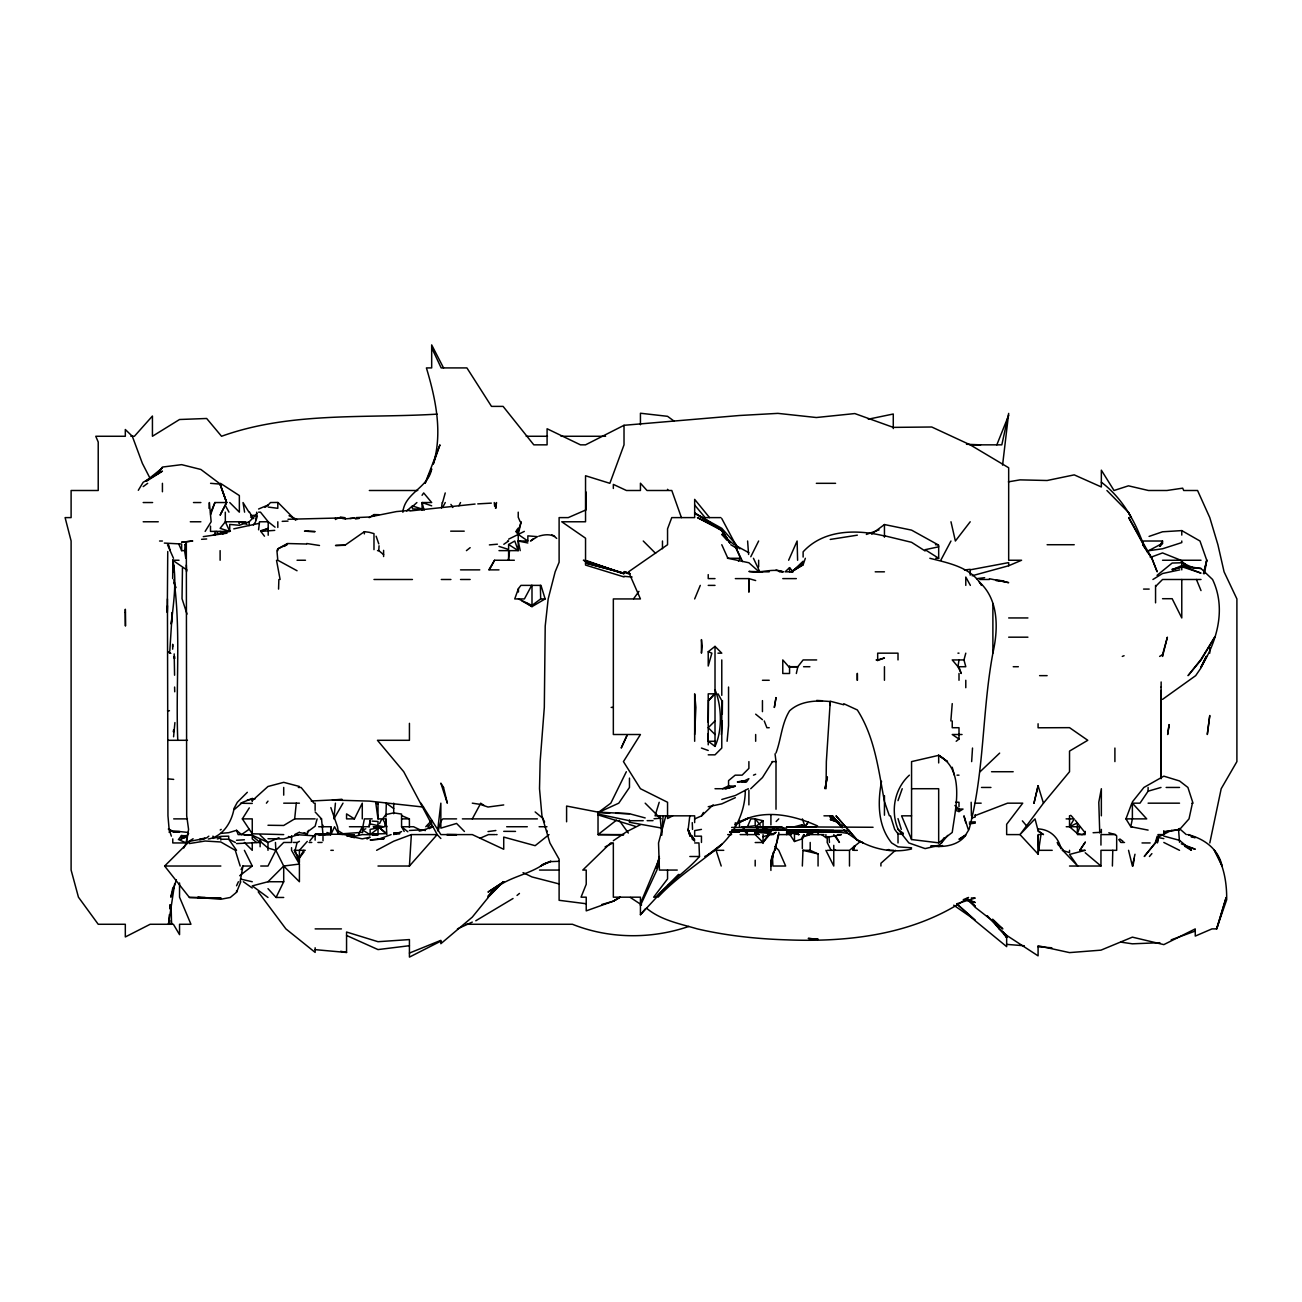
<?xml version="1.0" encoding="UTF-8"?>
<svg xmlns="http://www.w3.org/2000/svg" width="1302" height="1302" viewBox="0 0 1302 1302"><rect width="100%" height="100%" fill="white"/><g stroke="black" fill="none" stroke-linecap="round" stroke-linejoin="round"><path stroke-width="1.5" d="M167.47 605.723L167.291 612.493L167.746 551.495M1161.124 700.606L1161.026 778.563L1161.14 690.451M1161.01 748.048L1160.961 754.835L1161.091 720.95L1161.124 778.563L1161.091 768.392M1161.172 741.277L1161.124 707.393M1161.075 687.049L1161.107 714.163M1161.091 727.72L1161.124 720.95M182.459 567.932L182.036 598.708L187.016 614.105M708.223 722.35L708.5 700.606L714.505 693.836M694.666 734.507L695.886 707.393L694.666 693.836L694.666 741.277M826.038 788.719L826.347 761.605L830.22 701.859M173.573 736.786L174.907 722.577M386.873 834.598L385.848 818.877L382.625 818.877L387.036 826.737M827.307 836.568L827.193 842.459L831.067 850.32M249.105 525.634L249.187 521.777L257.226 513.541M722.301 714.163L722.431 700.606M1112.396 866.025L1112.787 850.32M385.913 816.924L386.32 803.171L393.709 808.558M214.96 535.236L215.09 531.395M278.563 589.09L278.872 579.488M330.545 834.598L330.854 826.737L318.697 826.737M745.281 790.412C745.281 817.217 728.876 844.607 704.74 856.504M174.566 675.217L174.191 653.913M802.341 866.025L802.976 850.32L810.202 850.32L818.063 853.917L818.063 866.025M692.469 836.161L692.794 839.562M362.574 832.629L362.884 826.737M721.389 734.507L722.122 720.95M383.602 554.636L378.784 550.632L379.061 545.815M183.777 848.025L186.332 842.947L188.578 829.39L186.691 815.833L186.332 543.064L185.079 544.724L184.689 551.495L185.795 558.281M169.797 651.228L172.238 612.493L171.262 624.114C173.491 602.972 177.007 581.31 172.857 560.218L174.142 571.822L172.775 560.218L179.041 560.251M378.003 866.025L409.43 866.025L411.351 834.598L437.163 834.598L440.857 838.504M971.65 761.605L972.513 748.048M208.987 508.317L209.362 502.539L211.152 521.777L205.146 531.395M1133.245 862.103L1132.984 866.025L1134.319 858.181M950.851 720.95L952.234 703.617M663.109 815.833L661.79 835.2L660.065 815.833M1002.573 465.091L1008.676 413.385L1001.824 444.845L970.202 444.845L931.744 427.007L893.27 427.382L854.812 413.564L816.338 417.519L777.88 413.369L739.406 415.501L624.016 425.298L585.542 444.845L580.464 444.845L547.084 428.749L547.084 444.845L533.804 444.845L503.093 406.387L491.489 406.387L466.913 367.913L441.166 367.913L431.678 347.764M169.39 914.59L168.511 924.274L174.68 883.619M169.911 908.796L170.253 904.923M771.842 856.211L770.914 866.025L773.648 852.289M335.428 803.171L333.898 818.877L342.996 803.171M267.984 825.256L283.706 825.468L294.675 818.877L296.286 803.171M854.079 846.381L853.656 850.32L857.351 850.32M172.775 571.269L173.443 565.052M495.802 508.317L496.469 502.539L495.509 508.317M256.738 512.158L255.599 521.777L253.385 524.983M437.618 830.676L440.857 803.171L440.857 828.137L456.579 823.45L464.44 831.473M172.678 578.609L172.775 565.101L172.775 571.822M441.508 507.975L442.159 502.539M929.856 558.281C948.719 563.131 970.901 567.151 981.643 585.379L979.348 582.075C999.041 599.701 998.292 629.322 992.889 653.051L992.889 653.165C981.952 711.592 984.621 771.94 969.046 829.39L965.791 834.728L959.004 839.269L965.791 835.217C957.572 846.088 943.462 847.439 930.93 845.991M715.905 849.767L721.21 866.025M727.102 741.277L728.55 725.702L728.55 687.049M975.214 815.589L1007.536 803.171L1022.721 803.171L1006.658 824.296L1006.658 834.598L1019.987 834.598L1038.085 854.096L1040.982 834.598L1038.085 834.598M385.278 822.815L384.708 826.737L381.356 826.737M369.182 826.737L370.142 820.472L369.182 826.737L363.535 826.737M959.004 659.935L957.979 666.722L961.25 673.492L959.004 667.112M689.8 815.833L688.188 829.39L690.011 836.161L688.009 829.39L690.678 836.161L687.895 829.39L691.248 836.161L687.895 829.992M1204.448 573.71L1206.742 560.251L1199.988 541.014L1181.777 530.598L1162.54 531.786L1149.08 536.408M770.914 870.436C770.296 858.246 776.968 845.226 778.759 834.208L778.759 832.352M240.154 881.747L242.921 866.025L252.262 866.025L244.402 850.32M775.211 850.32L778.205 834.598M362.623 828.121L364.365 818.877L372.177 818.877M827.242 777.099L824.996 788.719L827.421 777.18M881.535 781.265C877.613 802.13 877.581 825.663 891.642 842.947L898.006 846.853L911.563 847.797M853.689 846.381L852.875 850.32L855.316 845.6M172.906 887.492L170.806 897.176L176.388 879.745M796.336 673.492L797.817 666.722L803.122 659.935L816.663 659.935M1192.42 803.171L1189.019 818.877L1179.531 829.602L1163.825 831.832L1179.531 829.602L1179.531 828.463M1134.986 854.242L1132.382 866.025L1128.557 850.32M1209.802 842.947L1221.195 788.719L1236.9 761.605L1236.9 598.936L1224.075 571.822L1217.907 544.724L1209.786 517.61L1197.563 490.496L1183.713 490.496L1182.672 488.169L1166.918 490.496L1148.445 490.496L1128.46 485.825L1114.024 490.496L1101.346 470.168L1101.346 486.964L1074.231 474.872L1047.117 480.503L1020.003 479.868L1008.383 481.838M1038.085 785.773L1033.983 803.171L1038.085 785.773L1043.439 803.171L1019.987 834.598L1035.025 818.877L1038.085 830.66L1043.488 834.598L1038.085 831.197M656.289 868.125L659.349 856.504M963.968 659.935L952.234 659.935L957.979 666.722L965.791 666.722L963.968 659.935L965.791 653.165M665.843 815.833L658.535 842.947L659.414 870.062L677.252 870.062M317.118 818.877L315.133 826.184L307.272 832.043M438.221 830.725L440.857 821.025L442.924 818.877L456.579 818.877M442.582 502.539L445.235 492.937M786.62 832.548L810.202 831.669L809.388 834.598L806.703 834.598L810.202 831.262M1162.54 654.613L1167.373 637.183L1162.54 656.42L1162.54 654.613L1159.643 656.42M1157.234 836.161L1155.216 842.947L1144.263 856.504L1155.558 842.833L1158.389 836.161M770.914 861.045L773.518 852.11M659.235 862.315L656.908 870.062L640.438 905.508M508.366 560.251L509.57 550.632L518.229 550.632L518.229 531.395L521.158 521.777L518.229 534.438L508.61 539.174M659.203 802.276L655.052 815.833L694.666 815.833L694.666 822.62M256.185 519.856L257.373 516.015M789.891 834.598L794.48 841.483L802.341 838.797L803.643 834.598M656.403 868.125L659.463 858.441M776.008 752.979C781.216 739.129 781.574 723.619 789.565 710.843C800.258 700.85 816.387 700.167 830.22 701.566L830.22 705.456M177.739 739.373C175.689 687.31 180.815 634.53 174.37 582.873M210.582 514.795L214.911 502.539L226.662 502.539L220.119 484.116L210.582 483.319M898.006 800.632L902.221 788.719M659.463 858.197L640.438 903.49M521.825 600.857L531.997 606.634L545.131 598.936L540.981 585.379L520.946 585.379L518.44 588.585L514.729 598.936L524.413 598.936L531.704 585.379M299.411 832.58L307.272 833.947L308.574 830.351M378.508 826.737L378.003 828.121L373.283 826.737L378.508 826.737L385.848 833.671L370.142 834.077M1148.104 830.106L1130.771 826.737L1125.953 818.877L1131.845 803.171M802.341 838.797L803.969 834.598M205.114 897.469L197.676 897.469L220.835 899.259L230.275 897.469L236.557 892.277L240.789 881.747M996.827 444.845L1008.676 415.305M402.839 510.433L402.871 512.158C404.694 492.807 428.407 487.762 431.678 468.866L425.103 483.319L439.946 444.845L433.257 464.082C442.875 432.655 435.649 398.705 426.405 367.913L431.678 367.913L431.678 344.9L443.543 367.913M694.666 598.936L700.281 585.379M210.55 513.037L214.911 502.539M788.638 560.251L797.117 541.014L797.605 560.251M747.332 827.014L750.831 818.877L755.193 818.877L763.053 820.732L763.053 828.56L770.914 826.737L774.055 828.528M626.897 735.402L621.217 748.048L626.897 735.939M236.557 885.783L238.396 881.747M330.854 807.614L337.495 826.737L338.699 834.256L315.133 834.24L330.854 834.582L334.533 826.737L338.699 834.256L342.556 834.484M805.352 558.281L803.122 564.791L791.535 571.822L803.122 562.985L792.023 571.822L803.122 561.227M358.522 834.598L362.281 826.737L349.424 826.737M898.12 829.39L908.861 842.947L925.12 848.595L938.677 845.486L941.492 842.947L943.917 837.87M1206.531 656.42L1201.014 667.893L1195.692 675.64L1162.54 699.369M267.984 888.648L276.073 897.469L283.706 881.747L283.706 866.025L275.845 850.32L275.454 842.459M1206.14 656.42L1201.014 666.982C1217.256 641.121 1226.386 608.473 1212.569 579.488L1201.014 568.502L1181.777 565.654M379.533 823.596L381.844 818.877L378.003 818.877L375.806 803.171L378.003 803.171L378.003 818.877M626.327 771.728L610.817 803.171L598.025 812.676L609.808 813.066M291.55 835.77L291.55 842.459L283.706 842.459L275.845 850.32L267.984 866.025L260.709 866.025M458.922 505.746L460.534 502.539M354.421 818.877L346.56 813.896L346.56 818.877L354.421 818.877L362.281 803.171L362.281 818.877M750.782 556.751L758.643 541.014M241.098 869.492L242.921 866.025M694.666 818.909L701.648 815.833L703.422 812.448M940.793 560.251L950.981 541.014M233.774 808.9L237.338 802.276L247.331 792.3M514.339 560.251L494.565 560.251L488.803 569.869M472.3 818.877L480.161 804.359L488.006 807.028L503.728 804.929M494.565 560.251L489.389 569.869L498.992 569.869M442.892 506.885L445.268 502.539M138.305 490.301L143.187 482.261L162.424 471.129L146.394 481.284M1159.545 546.254L1162.54 541.014L1143.302 541.014M294.594 851.833L299.411 857.872L303.822 850.32M772.525 761.605L762.451 777.571L750.717 788.719M283.706 834.598L252.262 833.801L242.351 818.877L249.3 807.875M708.223 733.531L708.255 741.277L715.01 746.404C722.512 730.406 721.813 706.172 715.01 689.718M802.341 818.877L805.075 826.737L808.151 822.034M1079.814 850.32L1085.233 842.215L1079.814 850.32L1085.233 850.32L1069.528 854.438L1077.682 866.025L1062.676 850.32M1148.104 787.45L1148.104 791.193L1139.999 803.171L1132.382 803.171L1132.382 818.877L1130.771 826.737L1132.382 826.737M805.075 826.737L808.151 822.246M422.06 495.297L423.687 492.937L431.678 502.539L422.06 502.539L422.06 510.238M746.518 781.949L748.894 778.661L742.107 781.949M633.618 598.708L638.957 591.368M738.446 561.113L740.529 558.281L735.337 546.498L742.612 561.601M947.758 835.412L941.492 842.947M186.609 836.161L188.644 833.459M382.625 818.877L385.848 814.596L393.709 812.871L401.569 814.075L401.569 826.737L404.19 831.457M178.358 839.676L181.548 835.51L187.439 836.144M909.382 775.162C894.523 788.67 890.405 810.837 898.006 829.13M516.568 530.321L518.229 528.14M970.202 521.777L955.375 541.014L950.981 521.777M266.405 803.171L267.984 801.137M299.411 857.872L304.115 851.833M694.666 842.947L698.962 842.947L699.483 856.504C686.61 871.477 669.13 882.072 656.127 897.176L678.928 874.342L667.552 885.751M1160.082 546.384L1162.54 543.308L1162.54 541.014M1132.382 801.886L1143.905 787.45L1163.825 776.155L1179.531 780.956L1187.912 787.45L1193.006 803.171L1191.948 803.171M157.444 474.042L162.424 467.06L181.645 464.651L200.882 469.469L219.322 483.319M488.234 897.469L472.3 917.113L440.857 943.69L440.857 940.353L409.43 953.064M309.811 840.88L314.954 834.598L330.854 834.029M1043.439 803.171L1069.528 771.728L1069.528 751.091L1087.772 740.301L1069.528 727.655L1038.085 727.785L1038.085 723.766M640.438 914.655L645.353 908.829M1149.438 856.504L1151.896 853.607M859.222 842.459L849.49 850.32L849.49 866.025M409.43 866.025L437.163 834.598L403.734 771.728L377.466 740.301L409.43 740.301L409.43 723.326M878.166 659.935L876.148 659.935L877.678 660.505L884.449 657.982L877.678 659.935M425.787 826.737L431.808 820.293M708.5 700.606L715.01 693.836L708.223 693.836L708.223 744.842M488.006 897.469L503.304 881.747L488.006 896.394C501.205 877.564 525.211 876.848 543.015 864.626L540.59 866.025L550.876 861.208L543.015 864.284L550.876 861.615L558.737 861.322M197.676 897.469L220.835 898.071L189.408 897.469L164.638 866.025L189.408 841.352L205.114 838.423L199.873 839.936M267.984 897.469L252.262 885.881L267.984 881.747L283.706 866.025L299.411 864.056L299.411 881.747L283.706 866.025M715.01 720.95L708.223 727.72L715.01 734.507M776.155 821.497L778.759 818.877M1157.039 575.354L1172.158 563.05L1181.777 562.757L1194.015 568.095M1155.671 586.356L1162.54 579.488L1201.014 579.488M788.768 666.722L797.817 666.722L788.768 666.722L782.779 659.935L782.779 673.492L789.565 673.492L789.565 665.94M252.262 800.681L267.984 786.489L283.706 782.339L299.411 786.473M701.648 815.833L713.154 804.831M980.097 771.728L999.659 753.109M427.853 826.737L431.711 823.092M658.08 897.176C677.04 876.718 700.915 862.363 721.78 844.282L708.223 854.6M789.565 567.639L785.122 571.822L793.13 571.822L789.565 567.639L789.565 571.822M412.441 506.576L416.9 502.539M895.418 850.32L880.917 863.275L880.917 866.025M776.09 832.206L773.404 834.598L768.261 834.598L763.053 842.459L755.193 842.54M406.68 510.921L412.441 505.941L422.06 509.049M517.024 895.451L519.449 893.432M806.703 834.598L810.202 831.685M533.299 538.768L530.516 541.014L537.466 536.652L527.847 535.854L527.847 541.014L518.229 541.014L520.214 550.632M758.106 829.211L755.632 826.737L763.053 820.732M249.121 829.276L241.505 834.598L238.152 834.598L236.557 830.318L228.696 832.678L220.835 833.378M369.182 517.659L373.983 514.599L378.784 514.681M146.149 480.943L162.424 467.874M549.005 834.598L535.155 845.682L503.728 837.088L503.728 849.262L472.3 834.598L440.857 834.598L420.953 803.171M466.425 550.632L470.152 547.654M708.223 651.749L711.868 653.165L708.223 666.022L708.223 651.749L715.01 646.394L721.78 653.165L717.955 653.165M208.841 836.161L206.66 837.886L199.89 839.074M956.189 741.277L959.004 739.064L959.004 727.72L952.234 727.72L952.234 720.95M616.578 820.097L598.025 834.598L598.025 812.122L566.598 806.052L566.598 821.79M239.698 875.725L252.262 866.025M378.003 828.577L370.142 834.598L370.142 829.423L383.211 826.737L370.142 823.922M938.677 842.833L952.234 832.434C955.489 807.94 965.335 769.97 938.677 755.355L911.563 761.605L911.563 839.53L938.677 842.833L938.677 788.719L911.563 788.719M802.341 848.562L802.341 837.17L804.62 835.461M373.983 549.656L373.983 533.625L369.182 532.29L364.365 531.672L345.128 545.131L335.509 545.489L345.128 545.278M545.131 598.936L540.672 598.936L531.997 605.397L518.44 598.936M871.689 534.032L884.449 524.543L911.563 530.126L938.677 545.147L938.677 558.281L935.764 558.281M143.187 486.606L147.663 483.319M264.99 507.389L268.196 505.046M503.809 544.285L508.61 541.014L507.552 541.014M613.34 840.718L626.897 831.555L640.438 824.703M513.037 898.494L475.783 920.774M284.227 546.417L287.433 544.301L277.814 548.907L276.919 550.632L277.814 560.251L297.051 570.748M376.62 850.32L393.709 841.222L411.351 834.598M955.619 810.316L959.004 811.585L963.024 809.063L955.619 809.063M1152.921 579.488L1162.54 573.515L1179.758 569.869M193.103 838.748L186.332 842.947L172.775 842.947L172.775 838.862M601.719 904.532L613.34 901.196L619.915 897.176L613.34 901.179L586.226 910.863L586.226 897.176L581.034 897.176L586.226 884.286L586.226 870.062L582.775 870.062L610.687 842.947L613.34 842.947L613.34 897.176L640.438 897.176L640.438 914.769L656.696 897.176L653.669 897.176L667.552 878.915L667.552 870.062M297.474 842.459L299.411 841.304M367.001 839.009L370.142 837.17L362.281 838.862L346.56 835.624L354.421 837.691M220.217 829.976L221.21 829.39M790.949 571.822L803.122 564.791M613.34 901.196L620.37 897.176M508.61 544.513L514.762 541.014L518.229 550.632L508.61 544.513L508.61 549.477L498.992 546.401M425.152 829.813L432.134 825.907M1171.767 830.237L1159.106 836.6M278.986 837.691L267.984 842.459L252.262 835.2L244.402 834.794L248.34 835.379M1085.233 831.392L1085.233 832.922L1082.125 834.598L1077.372 833.557L1069.528 826.737L1069.528 815.687M186.332 836.389L179.546 840.018L186.332 842.947L186.983 836.161M1146.802 551.657L1162.54 543.308M672.711 815.833L667.552 818.535L667.552 802.276L640.438 788.719L623.446 761.605L640.438 734.507L613.34 734.507L613.34 598.936L640.438 598.936L628.54 571.822L667.552 544.724L667.552 528.824L671.767 517.61L694.666 517.61L694.666 499.366L709.541 517.61M748.324 788.719L735.337 795.506L721.78 799.477M251.205 798.972L242.677 802.276L233.774 810.007C231.024 823.255 222.512 836.421 208.353 839.041M294.691 834.598L299.411 832.19M440.857 941.134L409.43 957.1L409.43 939.572L378.003 941.704L346.56 932.02L346.56 952.478L315.133 949.646M518.229 531.395L515.722 531.395L518.229 534.438L524.332 531.395M429.074 828.674L433.013 826.737M605.088 846.886L612.054 843.468M249.187 521.777L239.356 525.276L229.738 524.446L229.738 531.395L210.501 531.395L210.501 526.106M735.337 797.67L721.78 803.855L708.223 806.735M735.337 824.296L748.894 817.981L735.337 824.28C760.97 808.135 791.616 814.303 817.575 825.956M722.496 788.719L728.55 785.936L735.337 786.196L725.719 788.719L715.01 788.719M457.441 928.896L472.3 922.093M598.025 812.676L618.775 803.171L629.468 787.45L629.468 778.108M886.955 850.32L888.778 849.506M480.161 838.195L488.429 834.598L494.972 834.598M770.914 834.598L775.618 832.564M972.138 575.761L1008.676 565.752L1021.582 560.251L1008.676 560.251L1008.676 467.76L970.202 444.845M258.577 509.017L268.196 504.981L270.49 502.539L277.814 502.442L277.814 508.317L268.196 507.064M963.252 899.682L968.558 897.469C915.615 934.494 849.636 942.371 786.62 939.849C756.592 938.888 726.614 935.715 697.335 928.896C679.709 923.704 660.846 920.27 646.427 908.112M753.467 775.162L755.665 774.251M168.967 832.092L172.108 830.839M264.501 536.196L260.791 531.395L268.196 528.433L260.514 530.809M1122.291 656.42L1124.082 655.72M1150.301 557.451L1162.54 552.927L1180.849 560.251L1181.777 562.757L1186.578 566.158M391.105 834.598L378.003 839.448L370.142 839.92L383.895 838.618M1171.214 939.849L1195.252 931.06M866.367 534.438L879.029 529.881M274.722 530.37L260.791 531.395M362.281 829.96L365.781 828.804M763.053 836.779L769.677 834.598L763.053 842.459L755.193 834.598L740.154 834.598M802.341 837.17L810.202 834.598L823.954 834.598M971.52 818.112L975.214 817.005L975.214 814.596M335.509 519.042L340.327 517.626M217.336 838.96L220.835 837.935M298.663 834.598L283.706 838.927L267.984 838.732M1148.104 791.193L1160.993 787.45M688.856 926.422C651.407 939.263 609.303 939.019 572.441 924.274L466.149 924.274M393.709 834.598L401.569 831.62M976.614 578.674L984.637 577.697M725.719 788.719L735.337 786.196M938.677 846.56L942.55 845.519M538.768 536.212C544.578 534.422 552.146 533.478 556.703 538.426M233.774 528.856L258.952 523.388M794.48 826.737L802.341 824.687L803.952 826.737M419.26 831.115L425.152 829.667L409.43 830.464M203.275 536.636L226.987 533.185M354.421 836.34L362.281 834.598L370.142 834.745M1172.158 569.186L1181.777 567.07L1172.158 569.869L1181.777 565.573L1201.014 573.14L1181.777 566.695L1201.014 568.502M938.677 546.807L925.12 549.688L938.677 558.281M868.271 419.195L893.27 414.003L893.27 428.586M821.611 834.598L825.907 837.593L841.369 834.598L837.577 834.598M319.055 835.363L322.994 834.663M701.452 829.39L694.666 830.595L694.666 836.161L701.452 836.161L701.452 842.459M911.563 848.969C887.834 854.796 861.452 846.235 843.777 829.683M930.93 846.3L938.677 845.486M830.22 539.435L857.334 535.171M355.413 518.961L359.189 518.424M236.557 843.582L260.123 842.459L252.262 836.063L252.262 838.944L256.461 842.459M1147.16 550.925L1162.54 548.777L1181.777 542.592L1181.777 541.014M410 510.954L475.067 504.053M488.006 831.571L495.867 830.513M747.332 826.737L755.193 825.712L755.193 818.877L760.254 825.175M247.331 799.851L255.078 798.858M409.43 945.708L378.003 949.581L346.56 935.471M969.323 823.84L975.214 823.141L975.214 821.822L969.323 822.132M964.44 569.983L970.202 569.316M783.462 571.822C772.216 567.753 760.482 573.775 748.894 571.432L762.451 571.822M213.43 534.764L230.421 531.167M497.397 544.203L489.389 544.903M383.895 838.455L378.003 839.009L383.895 838.748M349.945 518.505L354.746 518.066L345.128 518.88M338.699 834.061L354.421 835.152L338.699 834.061L362.281 832.32M770.914 830.562L778.759 829.96M410 510.368L396.443 511.572L369.329 517.008L356.162 517.61M503.728 831.343L515.511 831.408M653.995 818.763L660.781 818.193M966.491 444.275L980.618 444.845M250.895 515.559L256.657 515.136M829.846 831.343L818.063 831.62L833.768 831.701L818.063 831.311L818.063 834.598M731.61 830.53L774.836 830.025M236.557 840.278L244.402 839.774M201.582 539.305L206.66 538.979M181.548 837.691L187.439 837.332M477.769 503.89L491.326 503.125M372.112 835.266L378.003 834.94M1093.094 832.727L1100.955 832.303M179.578 831.522L173.687 831.832L168.446 828.788M437.114 414.134C365.097 418.512 290.671 411.448 221.535 436.268L206.66 418.479L179.546 419.504L152.432 436.268L152.432 416.038L134.415 436.268L130.867 436.268M393.709 833.557L399.6 833.247M282.192 521.353L288.002 521.109M739.471 831.88L729.657 832.059L739.471 831.506M739.471 830.448L796.45 830.009M1159.887 942.697L1132.382 943.82L1120.599 942.095M181.548 835.803L187.439 835.575M288.002 519.27L342.214 517.919M332.531 799.851L342.214 799.493L311.227 800.99M323.986 834.598L330.854 834.387L322.994 834.517L321.529 818.877L315.133 811.96M179.578 832.059L173.687 832.206L168.446 829.341M794.48 832.124L786.62 831.929L839.66 831.815L786.62 832.011L810.202 831.913L786.62 832.19L798.891 834.598L794.48 832.694L798.891 834.598M818.063 832.222L802.341 832.108L839.66 831.815L818.063 831.848M786.62 830.302L833.768 830.53L786.62 830.367L816.094 830.009M818.063 831.05L802.341 831.262L833.768 831.067L802.341 830.969M770.914 830.302L731.61 830.237L818.063 830.22L786.62 830.367M833.768 830.627L849.49 830.562L818.063 830.399M643.204 820.683L629.468 820.732L598.025 814.043M647.143 820.667L653.034 820.634M235.353 842.459L228.696 839.204L220.835 839.237L220.835 840.083M393.709 833.898L399.6 833.898M526.187 436.268L547.491 436.268M561.048 436.268L605.593 436.268M816.338 483.319L835.575 483.319M369.329 490.496L417.747 490.496M143.187 502.539L152.611 502.539M193.477 502.539L200.882 502.539M258.577 512.158L260.481 512.158L268.196 521.777L275.064 527.18M720.901 517.61L705.147 517.61L694.666 505.046M143.187 521.777L158.274 521.777M190.287 521.777L200.882 521.777M225.295 512.158L225.344 521.777L229.738 531.395L220.119 528.352L225.344 521.777L238.396 521.777L239.356 523.567L239.356 521.777L245.818 521.777M450.671 531.167L464.228 531.167M159.56 541.014L162.424 541.014M185.079 544.724L186.332 544.724M737.485 548.109L721.78 518.57M935.471 544.724L937.766 544.724M1047.117 544.724L1074.231 544.724M181.531 550.632L185.665 550.632M377.499 550.632L378.784 550.632M498.992 550.632L508.61 550.632L508.61 560.251M727.427 558.281L740.529 558.281M297.051 560.251L305.482 560.251M1162.54 560.251L1201.014 560.251M460.534 569.869L479.771 569.869M769.222 571.822L759.099 571.822L748.894 562.757L727.867 558.281L721.78 544.724M779.393 571.822L782.779 571.822L776.008 570.064M875.204 571.822L884.449 571.822M715.01 578.609L708.223 578.609L708.223 574.605M735.337 578.609L748.894 578.609L755.665 580.546M782.779 578.609L796.336 578.609M373.983 579.488L412.441 579.488M441.297 579.488L450.915 579.488M460.534 579.488L470.152 579.488M979.82 579.488L989.439 579.488M708.223 585.379L715.01 585.379M1143.547 589.09L1149.178 589.09M1162.54 598.708L1172.158 598.708L1181.777 617.945L1181.777 579.488M1008.676 617.945L1027.913 617.945M1008.676 637.183L1027.913 637.183M957.947 653.165L959.004 653.165M803.562 666.722L809.893 666.722M1013.233 666.722L1018.343 666.722M1039.582 675.64L1047.133 675.64M762.451 680.279L769.222 680.279M611.175 707.393L613.34 707.393M167.519 710.729L169.439 710.729M769.222 727.72L766.894 727.72L764.241 720.95M962.048 734.507L952.234 734.507L959.004 739.064M167.795 740.301L187.439 740.301M708.255 741.277L715.01 741.277M708.223 754.835L715.01 754.835L721.78 748.048L721.78 727.72M772.135 761.605L776.008 761.605L776.008 809.242M991.538 771.728L1013.184 771.728M957.003 775.162L959.004 775.162M298.321 787.45L301.087 787.45L313.945 803.171M981.496 787.45L990.936 787.45M1166.153 787.45L1179.531 787.45M955.619 802.276L959.004 802.276L959.004 806.768M283.706 803.171L299.411 803.171M480.584 803.171L484.051 805.433M975.214 803.171L981.171 803.171M1148.104 803.171L1179.531 803.171M823.954 815.833L829.358 815.833M911.563 815.833L901.57 815.833L911.563 839.53M173.687 818.877L187.439 818.877M242.351 818.877L252.262 818.877L252.262 833.801M294.675 818.877L315.133 818.877M320.504 818.877L321.529 818.877M401.569 818.877L409.43 818.877M462.389 818.877L537.4 818.877M1066.11 818.877L1074.248 818.877L1069.528 826.737L1077.372 822.962L1085.233 832.922M1125.953 818.877L1146.704 818.877L1132.382 803.171M506.673 826.737L527.31 826.737M539.093 826.737L546.954 826.737M747.69 826.737L741.505 826.737L744.418 828.983M755.632 826.737L777.62 826.737M778.759 826.737L781.786 826.737L784.195 828.788M731.61 827.405L786.62 828.153L786.62 826.835L816.094 826.737M1066.224 826.737L1079.944 826.737L1077.372 833.557L1077.372 822.962L1075.289 820.244M898.006 829.39L903.344 833.313M295.668 834.598L315.133 835.9M495.867 834.598L497.071 834.598M623.56 834.598L598.025 834.598L623.56 834.842M727.688 834.598L731.61 834.598M778.759 834.598L791.486 834.598M1077.372 834.598L1085.233 834.598M1069.528 866.025L1100.955 866.025L1100.955 850.32L1116.677 850.32L1116.677 835.851L1115.391 834.598L1100.955 834.598L1100.955 845.096M1157.917 834.598L1163.825 834.598L1163.825 830.676M293.324 842.459L297.1 842.459L295.131 850.32L299.411 864.056L291.55 850.32L291.55 847.683M309.144 842.459L311.78 842.459M317.916 842.459L322.05 842.459M1124.521 842.459L1120.827 842.459L1118.744 839.53M1142.017 842.947L1150.138 842.947M294.073 850.32L305.286 850.32M330.854 850.32L333.296 850.32M717.288 850.32L723.766 850.32M827.405 850.32L848.676 850.32M888.778 850.32L893.758 850.32M1052.211 850.32L1038.622 850.32L1038.085 835.445L1038.085 854.096M689.832 856.504L699.483 856.504M164.638 866.025L220.835 866.025M539.549 870.062L559.111 870.062M267.984 881.747L283.706 881.747M189.408 897.469L220.835 898.071M276.073 897.469L283.706 897.469M315.133 928.896L341.433 928.896M456.579 834.761L446.716 834.598L456.579 834.598M252.262 835.038L241.505 834.598L236.557 830.318M786.62 826.835L873.072 827.275M332.531 800.046L369.329 801.104L423.557 807.077M240.479 803.236L252.262 803.432M729.657 831.815L739.471 831.994M422.06 509.115L412.441 508.936L412.441 505.941M971.357 897.924L975.214 898.054L956.726 903.8L975.214 920.807L1006.658 946.635L1006.658 935.373L999.399 928.896L993.426 921.035L999.334 928.896L1006.658 935.373L1038.085 955.863L1038.085 945.74L1069.528 952.608L1100.955 950.151L1132.382 937.147L1163.825 944.617L1195.252 928.896L1195.252 936.089L1211.95 928.896L1216.8 928.896L1226.142 897.469L1216.573 928.896L1226.679 899.747C1226.907 882.658 1223.88 864.886 1214.327 850.32L1222.073 866.025C1218.347 848.904 1204.024 838.586 1187.831 834.598M319.495 545.489L306.67 543.504M849.588 833.703L830.22 830.725M615.716 813.262L629.468 813.734L645.174 817.933M999.057 580.546L995.851 580.432L1003.875 580.838L999.057 580.546L1008.676 582.661L989.439 578.723M598.025 812.122L629.468 813.734M393.709 832.808L399.6 833.101M816.663 700.427L822.473 700.769M372.112 821.106L378.003 821.464L378.003 825.029M1038.085 946.831L1051.837 947.775M421.213 830.383L413.564 826.737L401.569 826.737L407.851 831.766M322.994 834.452L325.077 834.598M755.193 832.141L770.914 833.606M1006.658 944.389L1024.332 945.757M624.016 576.314L632.105 577.046M167.795 778.856L173.687 779.393M306.67 544.024L287.433 543.52L277.814 548.842L277.814 550.632M164.345 543.08L181.645 544.008L181.645 550.632L178.83 544.22M173.687 830.953L187.439 832.369M903.083 834.419L898.006 833.833L894.686 829.39L890.454 815.833M586.226 903.751L559.111 900.3L559.111 859.222L549.9 842.947L541.941 815.833L539.516 788.719L540.135 761.605L544.317 707.393L545.212 626.05L548.175 598.936L555.157 571.822L559.111 562.252L559.111 517.61L568.258 517.61L586.226 509.782L586.226 492.107M472.3 803.171L480.161 804.359M1191.33 837.056L1195.252 837.658L1188.189 834.598M884.449 535.985C856.765 529.23 823.727 529.296 803.122 551.836L803.122 557.077M330.854 833.736L326.916 832.499M660.895 827.942L629.468 822.294L629.468 819.934M1157.917 837.495L1163.825 838.618M340.668 951.274L346.56 952.446M790.558 833.41L786.62 832.613L790.558 833.606M518.229 541.014L527.847 542.967M635.36 826.347L598.025 814.922M240.479 879.062L252.262 881.747M1038.085 828.918C1049.982 829.358 1058.493 837.365 1061 848.741L1059.616 845.6M802.976 850.32L818.063 853.917M884.449 535.757L911.563 542.316L925.12 550.974M559.111 883.928L531.997 876.946L523.046 872.633M830.22 701.225L843.777 704.773M624.016 573.189L585.542 563.034L624.016 573.336L583.377 560.251L624.016 573.775L585.542 560.918L585.542 565.068L624.016 576.932M967.5 900.512L975.214 902.546L970.462 900.366M1163.825 836.096L1179.531 840.343L1191.428 850.32L1184.625 846.219M1108.816 832.792L1115.391 834.598M275.845 850.32L267.984 848.041L261.49 842.459L260.123 839.709L260.123 846.756M288.409 836.502L291.55 837.414M624.016 572.375L629.777 574.084M837.967 821.855L830.22 819.544L838.7 822.587M340.327 517.773L343.533 518.749M1062.237 850.32L1069.528 852.615L1069.528 850.32M1184.771 845.861L1195.252 849.229L1181.288 843.826M239.356 521.777L247.038 524.38M431.678 505.827L422.06 502.539L424.094 510.238M622.177 573.287L585.542 560.251L585.542 538.198L561.748 521.777L585.542 521.777L585.542 475.751L609.857 483.319L624.016 444.845L624.016 425.298M375.806 803.171L378.003 803.952M701.452 748.048L708.223 750.473M304.131 832.824L307.272 833.947M843.777 703.715L857.334 709.964C874.879 737.339 878.524 770.214 884.449 801.43M755.193 833.052L759.212 834.598L755.193 833.182M811.504 831.197L814.124 832.222M401.569 815.622L409.365 818.877L409.43 827.307M250.57 517.008L253.776 518.489M289.044 515.738L297.051 519.547M551.885 534.862L554.619 536.212M1163.825 842.459L1179.531 850.32M837.007 821.041L830.22 817.656L838.7 822.897M186.902 569.999L172.71 560.251M735.337 545.326L748.894 552.715M812.822 833.85L810.202 832.352L810.202 830.676M730.764 544.724L735.337 547.426M338.699 831.115L343.044 833.736M835.721 850.32L833.768 849.083L833.768 845.34M362.281 829.748L369.817 834.598M694.666 512.809L721.78 530.532L728.843 541.567M630.347 897.469L641.609 904.923M527.131 603.331L531.997 606.634L531.997 585.379M518.229 534.438L527.847 541.014M839.269 822.945L830.22 816.745L842.28 826.265M220.445 483.319L239.356 495.574L239.356 512.158L229.738 502.539M953.715 905.199L975.214 920.091L957.1 904.125M243.376 881.747L252.262 887.997M938.677 755.355L947.531 761.605L938.677 755.29L938.677 762.939M673.931 421.018L667.552 416.315L640.438 413.239L640.438 424.761M1119.818 838.944L1122.959 841.287M379.566 827.942L385.848 832.743M1181.777 561.439L1186.578 565.166M967.272 899.959L975.214 906.208L968.997 899.959M755.665 714.163L762.451 719.68M1101.346 482.212C1121.852 497.657 1135.132 520.8 1143.465 544.724L1128.704 517.61L1151.847 558.281L1157.169 571.822L1151.896 558.281L1142.798 544.724L1151.847 558.281M535.155 811.943L543.015 818.437M734.133 544.724L721.78 534.325L726.955 540.265M1085.233 852.761L1100.955 866.025M842.28 826.168L830.22 815.833L841.076 825.842M954.936 805.547L959.004 809.063L959.004 811.585M1179.531 828.723L1186.317 834.598M775.243 826.737L777.587 828.788M184.168 837.821L181.548 835.51L181.548 838.976M735.418 544.724L739.91 548.826M260.123 835.103L267.984 842.459L267.984 850.32M842.296 826.965L830.464 815.833L841.125 826.217M992.661 919.179L1002.833 928.896L975.214 907.331L968.997 900.284M643.253 541.014L655.606 553.383M774.836 846.381L778.759 850.32L785.659 866.025L772.9 866.025L772.444 856.211M645.174 803.171L660.895 818.877M220.119 531.395L222.87 534.145M244.402 842.459L252.262 850.32L252.262 842.459M278.058 502.539L295.7 520.279M1070.7 815.296L1073.06 817.689M1106.912 490.496L1128.46 512.435L1131.275 517.61L1128.46 512.435M842.378 827.372L831.083 815.833L841.238 826.412L832.483 815.833L842.248 827.877M694.666 839.416L691.59 836.161L694.666 841.076L691.753 836.161L692.436 839.562M987.274 915.713L999.334 928.896M841.108 826.119L831.718 815.833L841.108 826.379M736.248 544.724L721.78 528.303L694.666 513.33L703.031 517.61L721.78 530.532L697.481 517.61L721.78 529.686L729.852 543.048M1022.363 820.862L1026.302 825.517M999.399 928.896L1006.658 937.505L1003.582 932.281M258.203 891.837L285.887 928.896L315.133 952.397L315.133 947.742M1063.425 850.32L1057.257 842.459L1058.672 845.6M744.972 831.457L747.283 834.598M833.768 834.598L839.432 842.459L835.77 836.177M619.264 820.455L628.329 833.036M228.696 839.204L236.557 850.32M1003.207 932.151L1006.658 937.049M1003.777 933.127L1006.658 937.342M965.791 822.864L963.936 815.833L968.232 829.39M216.669 531.395L218.394 534.097M450.915 504.395L452.836 507.503M248.975 512.158L243.035 502.539L244.597 512.158M729.82 543.048L721.78 529.686L723.603 535.317M167.486 544.724L173.491 558.281M718.037 693.836L721.78 700.606L721.78 727.411M970.364 585.379L965.791 577.063L965.791 585.379M225.49 505.746L228.989 512.158M249.577 512.158L252.995 518.57M755.193 832.775L756.136 834.598M149.697 477.622L142.374 463.382L132.316 436.268L125.317 429.514L125.317 436.268L95.762 436.268L98.22 442.029L98.22 490.496L71.105 490.496L71.105 517.61L65.1 517.61L71.105 540.932L71.105 870.062L78.445 897.176L98.22 924.274L125.317 924.274L125.317 936.952L150.153 924.274L173.394 924.274L179.546 934.657L179.546 924.274L190.955 924.274L179.546 897.176L179.546 882.951M825.907 850.32L833.768 866.025L833.768 850.32M543.015 818.877L544.594 822.034M753.451 558.281L759.815 571.822M173.768 582.368L176.03 587.609M520.198 521.777L518.229 517.203L518.229 512.158M1196.424 579.488L1201.014 590.587M376.132 536.212L378.784 543.894M681.418 517.61L671.799 490.496L668.219 490.496L667.552 489.34L667.552 490.496L646.996 490.496L640.438 483.205L640.438 490.496L626.457 490.496L613.34 484.393L613.34 488.462M884.66 802.276L889.396 815.833M171.359 836.161L169.13 829.39L167.958 815.833L167.437 598.936M898.006 818.6L901.293 829.39M952.234 767.236L954.35 775.162M168.642 544.854L170.171 550.632M240.17 866.025L235.288 850.32L220.835 841.987L205.114 841.027L189.408 843.55L189.408 841.352M173.784 579.715L174.549 582.873M280.109 579.488L276.512 560.251M1099.751 832.922L1098.79 802.276L1101.346 788.719L1101.346 815.833M1178.489 828.707L1179.531 842.264M775.032 753.858L776.008 761.605M494.255 502.539L494.695 506.397M828.951 836.568L829.455 842.459M169.878 904.923L170.22 908.796M171.213 920.4L171.538 924.274L171.115 904.923M747.608 541.014L748.601 554.473M692.257 822.62L692.534 829.39M174.598 687.049L174.728 691.785M186.332 565.052L186.577 571.822M540.363 585.379L540.672 598.936M971.162 802.276L971.422 815.833M172.678 649.177L172.678 644.441L172.678 646.801M1161.14 681.971L1161.14 687.049M1209.786 647.354L1209.786 653.165M1181.777 530.598L1181.777 535.089M1181.777 563.131L1181.777 569.869M1155.558 585.379L1155.558 602.842M1114.903 748.048L1114.903 761.605M1101.346 829.39L1101.346 832.922M1008.676 565.752L1008.676 562.61L970.202 569.82L970.202 575.126M992.889 603.493L992.889 653.051M965.791 680.279L965.791 687.7M959.004 673.492L959.004 680.279M898.006 659.935L898.006 653.165L877.678 653.165L877.678 660.505M898.006 833.085L898.006 842.947M884.449 524.543L884.449 537.205M884.449 666.722L884.449 680.279M884.449 795.603L884.449 815.215M825.907 834.598L825.907 837.593M810.202 842.459L810.202 850.32M802.341 824.687L802.341 826.737M794.48 834.598L794.48 841.483M786.62 832.824L786.62 834.598M770.914 815.166L770.914 824.898M763.053 834.598L763.053 843.403M762.451 700.606L762.451 711.641M758.643 560.251L758.643 566.826M755.665 734.507L755.665 741.277M755.193 860.264L755.193 866.025M748.894 761.605L748.894 768.392L742.107 775.162L735.158 775.162L728.55 780.647L728.55 785.936M748.894 790.216L748.894 804.88M747.332 831.229L747.332 834.598M739.471 820.553L739.471 826.737M735.337 822.734L735.337 826.2M721.78 659.935L721.78 695.333M715.01 646.394L715.01 746.404M662.474 541.014L662.474 548.712M546.954 830.497L546.954 831.75M518.44 588.585L518.44 592.036M425.152 829.244L425.152 830.676M393.709 803.171L393.709 813.717M385.848 818.877L385.848 824.036M383.602 550.355L383.602 556.54M378.003 826.152L378.003 834.598M373.983 514.599L373.983 515.82M364.365 531.672L364.365 533.901M345.128 519.238L345.128 517.74L340.327 517.04L340.327 518.277M335.509 517.854L335.509 519.514M330.854 826.737L330.854 834.598M322.994 825.256L322.994 826.737M322.994 836.405L322.994 840.815M315.133 803.171L315.133 810.381M315.133 835.542L315.133 840.148M307.272 841.418L299.411 850.32L299.411 862.51M283.706 787.45L283.706 795.148M277.814 521.777L277.814 527.44M268.196 535.236L268.196 521.777L259.554 521.777L258.577 529.8M252.262 798.256L252.262 801.527M236.557 890.78L236.557 892.277M228.696 838.407L228.696 836.144L220.835 836.372L212.975 838.39L212.975 836.096M220.119 550.632L220.119 560.251M162.424 483.319L162.424 491.765M748.91 585.379L748.894 592.166L748.894 578.609L748.91 585.379M1161.107 761.605L1161.075 775.162L1161.107 761.605M857.351 680.279L857.334 673.492L857.351 680.279M173.638 729.673L173.491 732.049L173.768 729.673M702.087 646.394L701.452 653.165L701.452 639.607L702.087 646.394M776.008 697.612L774.348 707.393L776.008 697.612M1209.037 720.95L1207.296 734.507L1209.786 715.482L1209.037 720.95M1168.643 727.72L1167.666 734.507L1169.115 724.579L1168.643 727.72M1158.536 836.161L1157.332 842.947L1158.568 836.161M1206.742 560.251L1203.504 573.71L1206.824 560.251M221.552 512.158L220.119 515.234L226.662 502.539L220.119 484.279L226.564 502.539L221.552 512.158M1214.685 637.183L1201.014 660.098L1188.059 675.64L1201.014 659.3L1214.685 637.183M495.639 888.029L493.165 891.186L495.557 888.029M503.728 881.747L488.006 892.082L503.776 881.747M192.582 541.014L181.645 542.267L192.582 541.014M742.107 780.956L737.371 781.949L745.786 781.949L742.107 780.956M378.003 834.289L372.974 834.598L378.003 834.305M252.262 834.794L244.402 834.973L252.262 834.81M839.66 831.62L833.768 831.799L839.66 831.685M755.193 831.197L731.61 831.067L755.193 831.197M739.471 831.018L731.61 831.018L739.471 831.083M770.914 831.929L755.193 831.897L770.914 831.929M308.33 531.314L304.505 531.167L315.1 531.607L308.33 531.314M818.063 939.198L808.233 938.4L818.063 939.377M629.777 573.531L624.016 571.594L629.777 573.564M863.324 842.947L857.334 840.213L835.998 815.833L857.334 840.197L863.324 842.947M170.643 653.36L168.267 652.042L170.643 653.36M443.526 787.45L440.857 783.137L447.335 803.171L443.526 787.45M174.533 658.649L174.435 656.273L174.517 658.649M125.366 612.493L125.317 609.238L125.448 626.05L125.366 612.493"/></g></svg>
